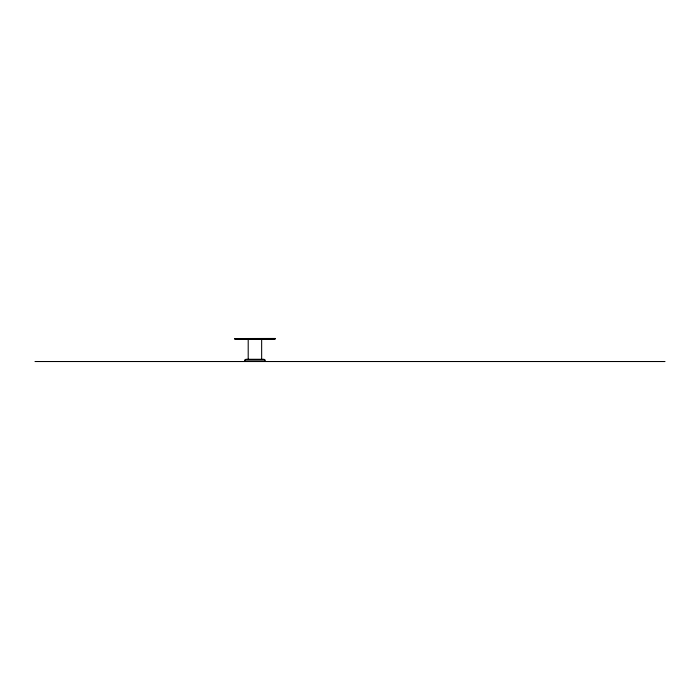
<?xml version="1.0" encoding="UTF-8"?>
<svg xmlns="http://www.w3.org/2000/svg" width="700" height="700" viewBox="0 0 700 700"><rect width="100%" height="100%" fill="white"/><g stroke="black" fill="none" stroke-linecap="round" stroke-linejoin="round"><path stroke-width="1.05" d="M234.754 338.546L275.03 338.476L275.03 339.036L234.824 339.036L234.754 338.546L275.1 338.546M244.843 361.524L244.843 360.124L245.954 359.284L263.909 359.284L265.02 360.124L265.02 361.524M234.754 338.966L275.1 338.966M244.843 360.124L265.02 360.124M35 361.524L665 361.524M261.651 339.106L261.651 359.284M248.203 339.106L248.203 359.284"/></g></svg>
